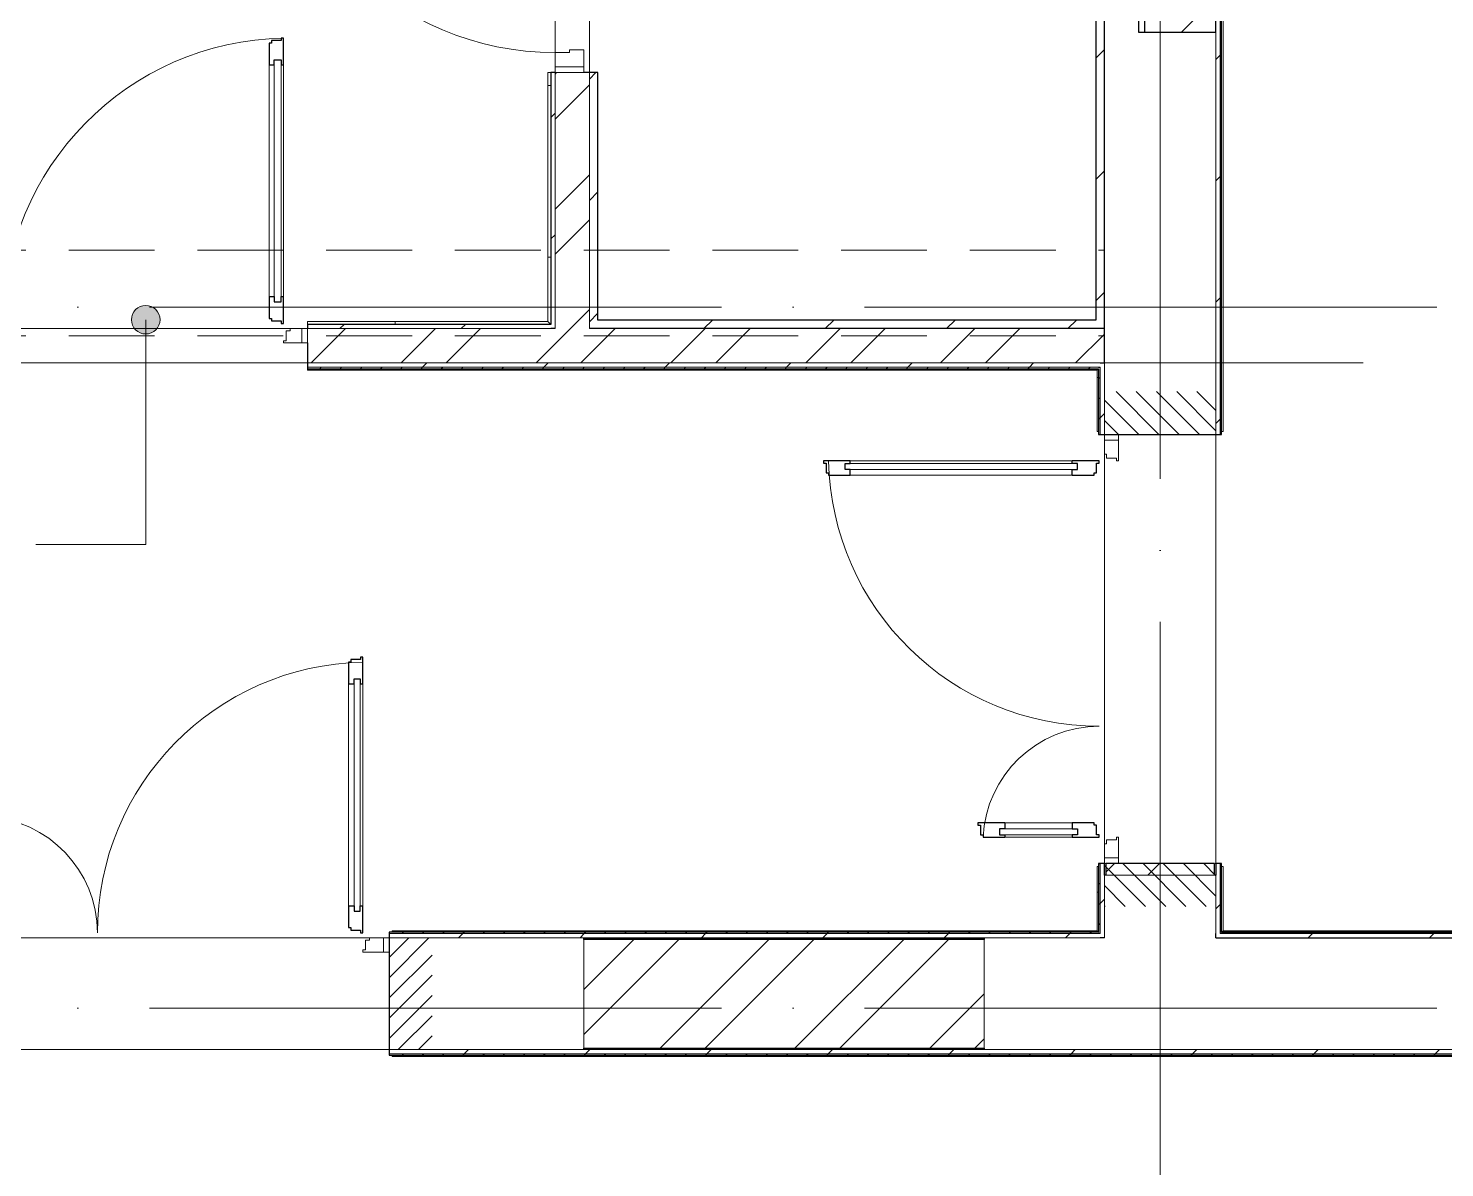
# Model space of a CAD drawing. Header units: millimetres. Extents: x -88595 to 880822, y -1054509 to -148035.
# Drawn here: x 203907 to 208858, y -277260 to -273277 of the extents above; entities that cross this region are included whole.
import ezdxf

# ---------------------------------------------------------------- set-up
doc = ezdxf.new("R2010")
doc.units = ezdxf.units.MM
for name, pattern in [('ADSK_Линия сетки', [25, 20, -2.5, 0, -2.5]), ('ADSK_Сверху', [4.5, 3, -1.5]), ('ADSK_Штриховая_ш2 п1_5', [4.5, 3, -1.5])]:
    doc.linetypes.add(name, pattern=pattern)
for name, color, linetype, lineweight in [('Аннотация', 7, 'Continuous', 20), ('Двери', 7, 'Continuous', 9), ('Линии', 7, 'Continuous', 9), ('Оборудование', 7, 'Continuous', 18), ('Ограждение', 7, 'Continuous', 9), ('Оси', 7, 'Continuous', 9), ('Стены внутренние', 7, 'Continuous', 18), ('Стены наружные', 7, 'Continuous', 18), ('Стены штриховка', 7, 'Continuous', 9)]:
    doc.layers.add(name, color=color, linetype=linetype, lineweight=lineweight)
doc.layers.add('Двери открывание', color=7, linetype='Continuous', lineweight=9, true_color=0xc0c0c0)
pattern_1 = [(0, (215928.7, 665702.34), (0, 600), []), (90, (215928.7, 665702.34), (-600, 4e-14), [])]
pattern_2 = [(0, (215988.7, 665522.34), (0, 600), []), (90, (215988.7, 665522.34), (-600, 4e-14), [])]

# ---------------------------------------------------------------- blocks, each defined once
blk = doc.blocks.new('1 этаж')
at = {"layer": 'Аннотация', "lineweight": 9}
h = blk.add_hatch(color=256, dxfattribs=at)
edge = h.paths.add_edge_path()
edge.add_arc((240446.8, 654019), 50, 0, 360)
at = {"layer": 'Двери', "lineweight": 18, "true_color": 0xff0000}
h = blk.add_hatch(dxfattribs=at)
h.set_pattern_fill('FP_2', color=1, angle=90, style=0, pattern_type=2)
h.set_pattern_definition([(135, (243992.71, 652742.605), (-35.3553, -35.3553), [])])
h.paths.add_polyline_path([(244067.4, 651967.6), (244187.7, 651967.6), (244187.7, 652117.6), (243797.7, 652117.6), (243797.7, 651967.6)])
h.paths.add_polyline_path([(243797.7, 653617.6), (244187.7, 653617.6), (244187.7, 653767.6), (243797.7, 653767.6)])
h = blk.add_hatch(dxfattribs=at)
h.set_pattern_fill('FP_2', color=1, style=0, pattern_type=2)
h.set_pattern_definition([(45, (240422.71, 651662.605), (-35.3553, 35.3553), [])])
h.paths.add_polyline_path([(241447.7, 651467.6), (241447.7, 651857.6), (241297.7, 651857.6), (241297.7, 651467.6)])
h.paths.add_polyline_path([(239797.7, 651467.6), (239797.7, 651857.6), (239647.7, 651857.6), (239647.7, 651467.6)])
at = {"layer": 'Ограждение'}
h = blk.add_hatch(dxfattribs=at)
h.set_pattern_fill('FP_44', color=256, style=0, pattern_type=2)
h.set_pattern_definition(pattern_2)
h.paths.add_polyline_path([(241862.7, 654002.6), (241862.7, 654882.6), (241852.7, 654882.6), (241852.7, 654012.6)])
h = blk.add_hatch(dxfattribs=at)
h.set_pattern_fill('FP_45', color=256, style=0, pattern_type=2)
h.set_pattern_definition(pattern_2)
h.paths.add_polyline_path([(241012.7, 654002.6), (241862.7, 654002.6), (241852.7, 654012.6), (241012.7, 654012.6)])
h = blk.add_hatch(dxfattribs=at)
h.set_pattern_fill('FP_25', color=256, style=0, pattern_type=2)
h.set_pattern_definition(pattern_1)
h.paths.add_polyline_path([(243772.7, 653842.6), (243777.7, 653847.6), (241012.7, 653847.6), (241012.7, 653842.6), (243708.7, 653842.6)])
h = blk.add_hatch(dxfattribs=at)
h.set_pattern_fill('FP_25', color=256, style=0, pattern_type=2)
h.set_pattern_definition(pattern_1)
h.paths.add_polyline_path([(243772.7, 653627.6), (243777.7, 653627.6), (243777.7, 653847.6), (243772.7, 653842.6)])
h = blk.add_hatch(dxfattribs=at)
h.set_pattern_fill('FP_25', color=256, style=0, pattern_type=2)
h.set_pattern_definition(pattern_1)
h.paths.add_polyline_path([(243777.7, 651877.6), (243777.7, 652107.6), (243772.7, 652107.6), (243772.7, 651882.6)])
h = blk.add_hatch(dxfattribs=at)
h.set_pattern_fill('FP_25', color=256, style=0, pattern_type=2)
h.set_pattern_definition(pattern_1)
h.paths.add_polyline_path([(242991.1, 651877.6), (243777.7, 651877.6), (243772.7, 651882.6), (241307.7, 651882.6), (241307.7, 651877.6), (241977.7, 651877.6)])
at = {"layer": 'Аннотация', "lineweight": 9}
for p, q in [((240446.8, 654019), (240446.8, 653233.3)), ((240068.3, 653233.3), (240062.2, 653233.3)), ((240446.8, 653233.3), (240068.3, 653233.3))]:
    blk.add_line(p, q, dxfattribs=at)
blk.add_circle((240446.8, 654019), 50, dxfattribs=at)
at = {"layer": 'Двери', "lineweight": 30}
for p, q in [((240886.7, 654985.6), (240878.7, 654985.6)), ((240878.7, 654985.6), (240878.7, 654909.6)), ((240920.7, 654994.6), (240886.7, 654994.6)), ((240886.7, 654994.6), (240886.7, 654985.6)), ((240928.7, 655003.6), (240920.7, 655003.6)), ((240920.7, 655003.6), (240920.7, 654994.6)), ((240928.7, 654909.6), (240928.7, 655003.6)), ((240878.7, 654909.6), (240895.7, 654909.6)), ((240895.7, 654909.6), (240895.7, 654927.6)), ((240895.7, 654927.6), (240919.7, 654927.6)), ((240919.7, 654927.6), (240919.7, 654909.6)), ((240919.7, 654909.6), (240928.7, 654909.6)), ((240878.7, 654099.6), (240878.7, 654023.6)), ((240878.7, 654099.6), (240895.7, 654099.6)), ((240895.7, 654099.6), (240895.7, 654081.6)), ((240895.7, 654081.6), (240919.7, 654081.6)), ((240919.7, 654099.6), (240928.7, 654099.6)), ((240919.7, 654081.6), (240919.7, 654099.6)), ((240928.7, 654005.6), (240928.7, 654099.6)), ((240878.7, 654023.6), (240886.7, 654023.6)), ((240886.7, 654023.6), (240886.7, 654014.6)), ((240886.7, 654014.6), (240920.7, 654014.6)), ((240920.7, 654014.6), (240920.7, 654005.6)), ((240920.7, 654005.6), (240928.7, 654005.6)), ((242909.7, 653525.6), (242815.7, 653525.6)), ((242815.7, 653525.6), (242815.7, 653517.6)), ((242909.7, 653516.6), (242909.7, 653525.6)), ((243779.7, 653525.6), (243685.7, 653525.6)), ((243685.7, 653516.6), (243685.7, 653525.6)), ((243779.7, 653517.6), (243779.7, 653525.6)), ((242815.7, 653517.6), (242824.7, 653517.6)), ((242824.7, 653517.6), (242824.7, 653483.6)), ((242824.7, 653483.6), (242833.7, 653483.6)), ((242833.7, 653483.6), (242833.7, 653475.6)), ((242833.7, 653475.6), (242909.7, 653475.6)), ((242891.7, 653516.6), (242909.7, 653516.6)), ((242891.7, 653495.6), (242891.7, 653516.6)), ((242909.7, 653495.6), (242891.7, 653495.6)), ((242909.7, 653475.6), (242909.7, 653495.6)), ((243703.7, 653516.6), (243685.7, 653516.6)), ((243685.7, 653495.6), (243703.7, 653495.6)), ((243685.7, 653475.6), (243685.7, 653495.6)), ((243685.7, 653475.6), (243761.7, 653475.6)), ((243703.7, 653495.6), (243703.7, 653516.6)), ((243761.7, 653475.6), (243761.7, 653483.6)), ((243761.7, 653483.6), (243770.7, 653483.6)), ((243770.7, 653483.6), (243770.7, 653517.6)), ((243770.7, 653517.6), (243779.7, 653517.6)), ((241197.7, 652830.6), (241163.7, 652830.6)), ((241163.7, 652830.6), (241163.7, 652821.6)), ((241205.7, 652839.6), (241197.7, 652839.6)), ((241197.7, 652839.6), (241197.7, 652830.6)), ((241205.7, 652745.6), (241205.7, 652839.6)), ((241163.7, 652821.6), (241155.7, 652821.6)), ((241155.7, 652821.6), (241155.7, 652745.6)), ((241155.7, 652745.6), (241175.7, 652745.6)), ((241175.7, 652745.6), (241175.7, 652763.6)), ((241175.7, 652763.6), (241196.7, 652763.6)), ((241196.7, 652763.6), (241196.7, 652745.6)), ((241196.7, 652745.6), (241205.7, 652745.6)), ((243449.7, 652259.6), (243355.7, 652259.6)), ((243355.7, 652259.6), (243355.7, 652251.6)), ((243355.7, 652251.6), (243364.7, 652251.6)), ((243364.7, 652251.6), (243364.7, 652217.6)), ((243449.7, 652239.6), (243431.7, 652239.6)), ((243431.7, 652239.6), (243431.7, 652218.6)), ((243449.7, 652259.6), (243449.7, 652239.6)), ((243761.7, 652259.6), (243685.7, 652259.6)), ((243685.7, 652259.6), (243685.7, 652239.6)), ((243685.7, 652239.6), (243703.7, 652239.6)), ((243703.7, 652239.6), (243703.7, 652218.6)), ((243761.7, 652251.6), (243761.7, 652259.6)), ((243770.7, 652251.6), (243761.7, 652251.6)), ((243770.7, 652217.6), (243770.7, 652251.6)), ((243364.7, 652217.6), (243373.7, 652217.6)), ((243373.7, 652217.6), (243373.7, 652209.6)), ((243373.7, 652209.6), (243449.7, 652209.6)), ((243431.7, 652218.6), (243449.7, 652218.6)), ((243449.7, 652218.6), (243449.7, 652209.6)), ((243685.7, 652218.6), (243685.7, 652209.6)), ((243703.7, 652218.6), (243685.7, 652218.6)), ((243685.7, 652209.6), (243779.7, 652209.6)), ((243779.7, 652217.6), (243770.7, 652217.6)), ((243779.7, 652209.6), (243779.7, 652217.6)), ((241155.7, 651969.6), (241155.7, 651893.6)), ((241155.7, 651969.6), (241175.7, 651969.6)), ((241175.7, 651969.6), (241175.7, 651951.6)), ((241175.7, 651951.6), (241196.7, 651951.6)), ((241196.7, 651969.6), (241205.7, 651969.6)), ((241196.7, 651951.6), (241196.7, 651969.6)), ((241205.7, 651875.6), (241205.7, 651969.6)), ((241155.7, 651893.6), (241163.7, 651893.6)), ((241163.7, 651893.6), (241163.7, 651884.6)), ((241163.7, 651884.6), (241197.7, 651884.6)), ((241197.7, 651884.6), (241197.7, 651875.6)), ((241197.7, 651875.6), (241205.7, 651875.6))]:
    blk.add_line(p, q, dxfattribs=at)
at = {"layer": 'Двери'}
for p, q in [((241977.7, 654962.6), (241927.7, 654962.6)), ((241927.7, 654962.6), (241927.7, 654952.6)), ((241977.7, 654902.6), (241977.7, 654962.6)), ((240878.7, 654909.6), (240878.7, 654099.6)), ((240895.7, 654081.6), (240895.7, 654927.6)), ((240895.7, 654927.6), (240919.7, 654927.6)), ((240919.7, 654927.6), (240919.7, 654081.6)), ((240928.7, 654099.6), (240928.7, 654909.6)), ((241927.7, 654952.6), (241877.7, 654952.6)), ((241877.7, 654952.6), (241877.7, 654902.6)), ((241877.7, 654902.6), (241977.7, 654902.6)), ((241977.7, 654902.6), (241877.7, 654902.6)), ((241877.7, 654902.6), (241877.7, 654882.6)), ((241877.7, 654882.6), (241977.7, 654882.6)), ((241977.7, 654882.6), (241977.7, 654902.6)), ((240919.7, 654081.6), (240895.7, 654081.6)), ((240951.7, 653979.6), (240937.7, 653979.6)), ((240937.7, 653979.6), (240937.7, 653945.6)), ((240951.7, 653987.6), (240951.7, 653979.6)), ((240992.7, 653987.6), (240951.7, 653987.6)), ((241012.7, 653987.6), (240992.7, 653987.6)), ((240992.7, 653987.6), (240992.7, 653937.6)), ((240992.7, 653937.6), (240992.7, 653987.6)), ((241012.7, 653937.6), (241012.7, 653987.6)), ((240937.7, 653945.6), (240928.7, 653945.6)), ((240928.7, 653945.6), (240928.7, 653937.6)), ((240928.7, 653937.6), (240992.7, 653937.6)), ((240992.7, 653937.6), (241012.7, 653937.6)), ((243847.7, 653617.6), (243797.7, 653617.6)), ((243797.7, 653617.6), (243797.7, 653597.6)), ((243847.7, 653597.6), (243847.7, 653617.6)), ((243797.7, 653597.6), (243847.7, 653597.6)), ((243847.7, 653597.6), (243797.7, 653597.6)), ((243797.7, 653597.6), (243797.7, 653548.6)), ((243847.7, 653525.6), (243847.7, 653597.6)), ((243685.7, 653525.6), (242909.7, 653525.6)), ((243797.7, 653548.6), (243805.7, 653548.6)), ((243805.7, 653548.6), (243805.7, 653534.6)), ((243805.7, 653534.6), (243839.7, 653534.6)), ((243839.7, 653534.6), (243839.7, 653525.6)), ((243839.7, 653525.6), (243847.7, 653525.6)), ((242891.7, 653516.6), (243703.7, 653516.6)), ((242891.7, 653495.6), (242891.7, 653516.6)), ((243703.7, 653495.6), (242891.7, 653495.6)), ((242909.7, 653475.6), (243685.7, 653475.6)), ((243703.7, 653516.6), (243703.7, 653495.6)), ((241155.7, 652745.6), (241155.7, 651969.6)), ((241175.7, 651951.6), (241175.7, 652763.6)), ((241175.7, 652763.6), (241196.7, 652763.6)), ((241196.7, 652763.6), (241196.7, 651951.6)), ((241205.7, 651969.6), (241205.7, 652745.6)), ((243703.7, 652239.6), (243431.7, 652239.6)), ((243431.7, 652239.6), (243431.7, 652218.6)), ((243685.7, 652259.6), (243449.7, 652259.6)), ((243703.7, 652218.6), (243703.7, 652239.6)), ((243431.7, 652218.6), (243703.7, 652218.6)), ((243449.7, 652209.6), (243685.7, 652209.6)), ((243797.7, 652186.6), (243797.7, 652137.6)), ((243805.7, 652186.6), (243797.7, 652186.6)), ((243839.7, 652200.6), (243805.7, 652200.6)), ((243805.7, 652200.6), (243805.7, 652186.6)), ((243847.7, 652209.6), (243839.7, 652209.6)), ((243839.7, 652209.6), (243839.7, 652200.6)), ((243847.7, 652137.6), (243847.7, 652209.6)), ((243847.7, 652137.6), (243797.7, 652137.6)), ((243797.7, 652137.6), (243797.7, 652117.6)), ((243797.7, 652137.6), (243847.7, 652137.6)), ((243847.7, 652117.6), (243847.7, 652137.6)), ((243797.7, 652117.6), (243847.7, 652117.6)), ((241196.7, 651951.6), (241175.7, 651951.6)), ((241228.7, 651849.6), (241214.7, 651849.6)), ((241214.7, 651849.6), (241214.7, 651815.6)), ((241228.7, 651857.6), (241228.7, 651849.6)), ((241277.7, 651857.6), (241228.7, 651857.6)), ((241297.7, 651857.6), (241277.7, 651857.6)), ((241277.7, 651857.6), (241277.7, 651807.6)), ((241277.7, 651807.6), (241277.7, 651857.6)), ((241297.7, 651807.6), (241297.7, 651857.6)), ((241214.7, 651815.6), (241205.7, 651815.6)), ((241205.7, 651815.6), (241205.7, 651807.6)), ((241205.7, 651807.6), (241277.7, 651807.6)), ((241277.7, 651807.6), (241297.7, 651807.6))]:
    blk.add_line(p, q, dxfattribs=at)
at = {"layer": 'Двери', "linetype": 'ADSK_Штриховая_ш2 п1_5'}
for p, q in [((243797.7, 653767.6), (243797.7, 653617.6)), ((244187.7, 653617.6), (244187.7, 653767.6)), ((243797.7, 653617.6), (244187.7, 653617.6)), ((244187.7, 652117.6), (243797.7, 652117.6)), ((243797.7, 652117.6), (243797.7, 651967.6)), ((244187.7, 651967.6), (244187.7, 652117.6)), ((241447.7, 651857.6), (241297.7, 651857.6)), ((241297.7, 651857.6), (241297.7, 651467.6)), ((241297.7, 651467.6), (241447.7, 651467.6))]:
    blk.add_line(p, q, dxfattribs=at)
at = {"layer": 'Двери'}
blk.add_arc((241877.7, 655962.6), 1010, 180, 270, dxfattribs=at)
at = {"layer": 'Двери открывание'}
for centre, radius, start, end in [((240946.7, 654005.6), 998, 91.0334, 180), ((243779.7, 653543.6), 946, 181.0903, 270), ((241223.7, 651875.6), 946, 91.0903, 180), ((243779.7, 652191.6), 406, 90, 177.459), ((239871.7, 651875.6), 406, 0, 87.459)]:
    blk.add_arc(centre, radius, start, end, dxfattribs=at)
at = {"layer": 'Линии', "linetype": 'ADSK_Сверху', "ltscale": 100}
for p, q in [((232977.7, 654262.6), (243797.7, 654262.6)), ((232977.7, 653962.6), (243797.7, 653962.6))]:
    blk.add_line(p, q, dxfattribs=at)
at = {"layer": 'Линии', "lineweight": 18, "ltscale": 100}
blk.add_line((238982.7, 653867.6), (244702.7, 653867.6), dxfattribs=at)
at = {"layer": 'Ограждение'}
for p, q in [((244212.7, 653627.6), (244212.7, 659567.6)), ((241852.7, 654882.6), (241862.7, 654882.6)), ((241852.7, 654012.6), (241852.7, 654882.6)), ((241012.7, 654002.6), (241012.7, 654012.6)), ((241012.7, 654012.6), (241852.7, 654012.6)), ((241852.7, 654012.6), (241862.7, 654002.6)), ((241012.7, 653842.6), (241012.7, 653847.6)), ((241012.7, 653842.6), (243772.7, 653842.6)), ((243772.7, 653842.6), (243777.7, 653847.6)), ((243772.7, 653842.6), (243772.7, 653627.6)), ((243777.7, 653627.6), (243772.7, 653627.6)), ((244212.7, 653627.6), (244207.7, 653627.6)), ((243772.7, 652107.6), (243777.7, 652107.6)), ((243772.7, 652107.6), (243772.7, 651882.6)), ((244207.7, 652107.6), (244212.7, 652107.6)), ((244212.7, 651882.6), (244212.7, 652107.6)), ((241307.7, 651877.6), (241307.7, 651882.6)), ((243772.7, 651882.6), (241307.7, 651882.6)), ((243772.7, 651882.6), (243777.7, 651877.6)), ((244212.7, 651882.6), (244207.7, 651877.6)), ((249992.7, 651882.6), (244212.7, 651882.6)), ((241307.7, 651442.6), (241307.7, 651447.6)), ((241307.7, 651442.6), (249502.7, 651442.6))]:
    blk.add_line(p, q, dxfattribs=at)
at = {"layer": 'Оси', "linetype": 'ADSK_Линия сетки', "ltscale": 100}
for p, q in [((243992.7, 662962.6), (243992.7, 631836.5)), ((252460, 654062.6), (175520.4, 654062.6)), ((252460, 651612.6), (175520.4, 651612.6))]:
    blk.add_line(p, q, dxfattribs=at)
at = {"layer": 'Стены внутренние', "lineweight": 30}
for p, q in [((243917.7, 655022.6), (243917.7, 656722.6)), ((244187.7, 655022.6), (243917.7, 655022.6)), ((243797.7, 653617.6), (244187.7, 653617.6)), ((243802.7, 652077.6), (243797.7, 652077.6)), ((244187.7, 652077.6), (244182.7, 652077.6)), ((241297.7, 651857.6), (241297.7, 651467.6)), ((241977.7, 651852.6), (241977.7, 651857.6)), ((243377.7, 651857.6), (243377.7, 651852.6)), ((243797.7, 651857.6), (243782.7, 651857.6)), ((244187.7, 651857.6), (244187.7, 651872.6)), ((241977.7, 651467.6), (241977.7, 651472.6)), ((243377.7, 651472.6), (243377.7, 651467.6))]:
    blk.add_line(p, q, dxfattribs=at)
at = {"layer": 'Стены внутренние'}
for p, q in [((243797.7, 653867.6), (243797.7, 653617.6)), ((244187.7, 652117.6), (244187.7, 653617.6)), ((243797.7, 652186.6), (243797.7, 653548.6)), ((243797.7, 652077.6), (243797.7, 651857.6)), ((244182.7, 652077.6), (243802.7, 652077.6)), ((244187.7, 651872.6), (244187.7, 652077.6)), ((239866.7, 651857.6), (241228.7, 651857.6)), ((241977.7, 651857.6), (241297.7, 651857.6)), ((241977.7, 651472.6), (241977.7, 651852.6)), ((243782.7, 651857.6), (243377.7, 651857.6)), ((243377.7, 651852.6), (243377.7, 651472.6)), ((241297.7, 651467.6), (239797.7, 651467.6)), ((243377.7, 651467.6), (249532.7, 651467.6))]:
    blk.add_line(p, q, dxfattribs=at)
at = {"layer": 'Стены наружные', "lineweight": 30}
for p, q in [((244207.7, 653617.6), (244207.7, 659572.6)), ((243797.7, 653867.6), (243797.7, 657092.6)), ((243767.7, 657062.6), (243767.7, 654017.6)), ((243937.7, 656722.6), (243937.7, 655022.6)), ((244187.7, 655022.6), (244187.7, 656722.6)), ((241862.7, 654882.6), (241862.7, 654002.6)), ((241877.7, 654882.6), (241862.7, 654882.6)), ((242027.7, 654882.6), (241977.7, 654882.6)), ((242027.7, 654017.6), (242027.7, 654882.6)), ((243767.7, 654017.6), (242027.7, 654017.6)), ((241862.7, 654002.6), (241012.7, 654002.6)), ((241012.7, 654002.6), (241012.7, 653987.6)), ((241877.7, 653987.6), (241862.7, 653987.6)), ((243797.7, 653987.6), (241997.7, 653987.6)), ((241012.7, 653937.6), (241012.7, 653847.6)), ((243782.7, 653867.6), (243797.7, 653867.6)), ((241012.7, 653847.6), (243777.7, 653847.6)), ((243777.7, 653852.6), (243782.7, 653852.6)), ((243777.7, 653847.6), (243777.7, 653617.6)), ((243777.7, 653617.6), (243797.7, 653617.6)), ((244187.7, 653617.6), (244207.7, 653617.6)), ((243797.7, 652117.6), (243777.7, 652117.6)), ((243777.7, 652117.6), (243777.7, 651877.6)), ((243797.7, 652077.6), (243797.7, 652117.6)), ((244182.7, 652117.6), (243802.7, 652117.6)), ((243802.7, 652117.6), (243802.7, 652077.6)), ((244182.7, 652077.6), (244182.7, 652117.6)), ((244187.7, 652117.6), (244187.7, 652077.6)), ((244207.7, 652117.6), (244187.7, 652117.6)), ((244207.7, 651877.6), (244207.7, 652117.6)), ((241297.7, 651877.6), (241297.7, 651857.6)), ((243777.7, 651877.6), (241297.7, 651877.6)), ((241977.7, 651857.6), (243377.7, 651857.6)), ((243377.7, 651852.6), (241977.7, 651852.6)), ((243782.7, 651872.6), (243777.7, 651872.6)), ((244187.7, 651857.6), (250092.7, 651857.6)), ((250012.7, 651872.6), (244202.7, 651872.6)), ((250007.7, 651877.6), (244207.7, 651877.6)), ((241297.7, 651467.6), (241297.7, 651447.6)), ((241297.7, 651447.6), (249502.7, 651447.6)), ((241977.7, 651472.6), (243377.7, 651472.6)), ((243377.7, 651467.6), (241977.7, 651467.6))]:
    blk.add_line(p, q, dxfattribs=at)
at = {"layer": 'Стены наружные'}
for p, q in [((241997.7, 656032.6), (241997.7, 654882.6)), ((241877.7, 654952.6), (241877.7, 655912.6)), ((244187.7, 655022.6), (244187.7, 653617.6)), ((239943.7, 653987.6), (240951.7, 653987.6)), ((241012.7, 653867.6), (239882.7, 653867.6)), ((241977.7, 651467.6), (241297.7, 651467.6))]:
    blk.add_line(p, q, dxfattribs=at)
at = {"layer": 'Стены наружные', "linetype": 'Continuous', "lineweight": 9}
for p, q in [((244066.1, 655022.6), (244187.7, 655144.2)), ((244202.7, 655014.8), (244207.7, 655019.8)), ((243767.7, 654933.3), (243797.7, 654963.3)), ((244187.7, 654929.1), (244202.7, 654944.1)), ((244202.7, 654944.1), (244207.7, 654949.1)), ((241877.7, 654877.2), (241883.1, 654882.6)), ((241997.7, 654860.4), (242019.9, 654882.6)), ((244202.7, 654873.4), (244207.7, 654878.4)), ((241877.7, 654720.1), (241997.7, 654840.1)), ((244202.7, 654802.6), (244207.7, 654807.6)), ((241862.7, 654725.4), (241877.7, 654740.4)), ((244202.7, 654731.9), (244207.7, 654736.9)), ((244202.7, 654661.2), (244207.7, 654666.2)), ((244202.7, 654590.5), (244207.7, 654595.5)), ((241877.7, 654405.7), (241997.7, 654525.7)), ((243767.7, 654509.1), (243797.7, 654539.1)), ((244187.7, 654504.8), (244202.7, 654519.8)), ((244202.7, 654519.8), (244207.7, 654524.8)), ((241997.7, 654436.1), (242027.7, 654466.1)), ((244202.7, 654449.1), (244207.7, 654454.1)), ((241877.7, 654248.6), (241997.7, 654368.6)), ((244202.7, 654378.4), (244207.7, 654383.4)), ((241862.7, 654301.1), (241877.7, 654316.1)), ((244202.7, 654307.7), (244207.7, 654312.7)), ((244202.7, 654237), (244207.7, 654242)), ((244202.7, 654166.2), (244207.7, 654171.2)), ((243767.7, 654084.8), (243797.7, 654114.8)), ((244187.7, 654080.5), (244202.7, 654095.5)), ((244202.7, 654095.5), (244207.7, 654100.5)), ((241931, 653987.6), (241997.7, 654054.3)), ((241997.7, 654011.9), (242027.7, 654041.9)), ((242397.7, 653987.6), (242427.7, 654017.6)), ((242822, 653987.6), (242852, 654017.6)), ((243246.3, 653987.6), (243276.3, 654017.6)), ((243670.5, 653987.6), (243700.5, 654017.6)), ((244202.7, 654024.8), (244207.7, 654029.8)), ((241025.3, 653867.6), (241145.3, 653987.6)), ((241124.9, 653987.6), (241139.9, 654002.6)), ((241339.6, 653867.6), (241459.6, 653987.6)), ((241496.7, 653867.6), (241616.7, 653987.6)), ((241549.2, 653987.6), (241564.2, 654002.6)), ((241811, 653867.6), (241931, 653987.6)), ((241968.2, 653867.6), (242088.2, 653987.6)), ((242282.5, 653867.6), (242402.5, 653987.6)), ((242439.7, 653867.6), (242559.7, 653987.6)), ((242754, 653867.6), (242874, 653987.6)), ((242911.1, 653867.6), (243031.1, 653987.6)), ((243225.4, 653867.6), (243345.4, 653987.6)), ((243382.6, 653867.6), (243502.6, 653987.6)), ((243696.9, 653867.6), (243797.7, 653968.4)), ((244202.7, 653954.1), (244207.7, 653959.1)), ((241414.2, 653852.6), (241429.2, 653867.6)), ((241838.5, 653852.6), (241853.5, 653867.6)), ((242262.7, 653852.6), (242277.7, 653867.6)), ((242687, 653852.6), (242702, 653867.6)), ((243111.3, 653852.6), (243126.3, 653867.6)), ((243535.5, 653852.6), (243550.5, 653867.6)), ((244202.7, 653883.4), (244207.7, 653888.4)), ((241055.6, 653847.6), (241060.6, 653852.6)), ((241126.4, 653847.6), (241131.4, 653852.6)), ((241197.1, 653847.6), (241202.1, 653852.6)), ((241267.8, 653847.6), (241272.8, 653852.6)), ((241338.5, 653847.6), (241343.5, 653852.6)), ((241409.2, 653847.6), (241414.2, 653852.6)), ((241479.9, 653847.6), (241484.9, 653852.6)), ((241550.6, 653847.6), (241555.6, 653852.6)), ((241621.3, 653847.6), (241626.3, 653852.6)), ((241692, 653847.6), (241697, 653852.6)), ((241762.7, 653847.6), (241767.7, 653852.6)), ((241833.5, 653847.6), (241838.5, 653852.6)), ((241904.2, 653847.6), (241909.2, 653852.6)), ((241974.9, 653847.6), (241979.9, 653852.6)), ((242045.6, 653847.6), (242050.6, 653852.6)), ((242116.3, 653847.6), (242121.3, 653852.6)), ((242187, 653847.6), (242192, 653852.6)), ((242257.7, 653847.6), (242262.7, 653852.6)), ((242328.4, 653847.6), (242333.4, 653852.6)), ((242399.1, 653847.6), (242404.1, 653852.6)), ((242469.9, 653847.6), (242474.9, 653852.6)), ((242540.6, 653847.6), (242545.6, 653852.6)), ((242611.3, 653847.6), (242616.3, 653852.6)), ((242682, 653847.6), (242687, 653852.6)), ((242752.7, 653847.6), (242757.7, 653852.6)), ((242823.4, 653847.6), (242828.4, 653852.6)), ((242894.1, 653847.6), (242899.1, 653852.6)), ((242964.8, 653847.6), (242969.8, 653852.6)), ((243035.5, 653847.6), (243040.5, 653852.6)), ((243106.3, 653847.6), (243111.3, 653852.6)), ((243177, 653847.6), (243182, 653852.6)), ((243247.7, 653847.6), (243252.7, 653852.6)), ((243318.4, 653847.6), (243323.4, 653852.6)), ((243389.1, 653847.6), (243394.1, 653852.6)), ((243459.8, 653847.6), (243464.8, 653852.6)), ((243530.5, 653847.6), (243535.5, 653852.6)), ((243601.2, 653847.6), (243606.2, 653852.6)), ((243671.9, 653847.6), (243676.9, 653852.6)), ((243742.6, 653847.6), (243747.6, 653852.6)), ((243777.7, 653812), (243782.7, 653817)), ((244202.7, 653812.7), (244207.7, 653817.7)), ((243777.7, 653741.2), (243782.7, 653746.2)), ((244202.7, 653742), (244207.7, 653747)), ((243777.7, 653670.5), (243782.7, 653675.5)), ((243782.7, 653675.5), (243797.7, 653690.5)), ((244187.7, 653656.3), (244202.7, 653671.3)), ((244202.7, 653671.3), (244207.7, 653676.3)), ((243777.7, 652114.9), (243780.4, 652117.6)), ((243802.7, 652087.6), (243832.7, 652117.6)), ((243949.9, 652077.6), (243989.9, 652117.6)), ((244202.7, 652115.6), (244204.7, 652117.6)), ((243777.7, 652044.2), (243782.7, 652049.2)), ((244202.7, 652044.9), (244207.7, 652049.9)), ((243782.7, 651978.5), (243797.7, 651993.5)), ((243777.7, 651973.5), (243782.7, 651978.5)), ((244187.7, 651959.2), (244202.7, 651974.2)), ((244202.7, 651974.2), (244207.7, 651979.2)), ((243777.7, 651902.8), (243782.7, 651907.8)), ((244202.7, 651903.5), (244207.7, 651908.5)), ((241343.4, 651872.6), (241348.4, 651877.6)), ((241414.1, 651872.6), (241419.1, 651877.6)), ((241484.8, 651872.6), (241489.8, 651877.6)), ((241540.5, 651857.6), (241555.5, 651872.6)), ((241555.5, 651872.6), (241560.5, 651877.6)), ((241626.2, 651872.6), (241631.2, 651877.6)), ((241696.9, 651872.6), (241701.9, 651877.6)), ((241767.6, 651872.6), (241772.6, 651877.6)), ((241838.4, 651872.6), (241843.4, 651877.6)), ((241909.1, 651872.6), (241914.1, 651877.6)), ((241964.8, 651857.6), (241979.8, 651872.6)), ((241977.7, 651677), (242153.4, 651852.6)), ((241977.7, 651519.8), (242310.5, 651852.6)), ((241977.7, 651677), (242153.4, 651852.6)), ((241977.7, 651519.8), (242310.5, 651852.6)), ((241979.8, 651872.6), (241984.8, 651877.6)), ((242050.5, 651872.6), (242055.5, 651877.6)), ((242121.2, 651872.6), (242126.2, 651877.6)), ((242191.9, 651872.6), (242196.9, 651877.6)), ((242244.8, 651472.6), (242624.8, 651852.6)), ((242244.8, 651472.6), (242624.8, 651852.6)), ((242262.6, 651872.6), (242267.6, 651877.6)), ((242333.3, 651872.6), (242338.3, 651877.6)), ((242389, 651857.6), (242404, 651872.6)), ((242402, 651472.6), (242782, 651852.6)), ((242402, 651472.6), (242782, 651852.6)), ((242404, 651872.6), (242409, 651877.6)), ((242474.8, 651872.6), (242479.8, 651877.6)), ((242545.5, 651872.6), (242550.5, 651877.6)), ((242616.2, 651872.6), (242621.2, 651877.6)), ((242686.9, 651872.6), (242691.9, 651877.6)), ((242716.3, 651472.6), (243096.3, 651852.6)), ((242716.3, 651472.6), (243096.3, 651852.6)), ((242757.6, 651872.6), (242762.6, 651877.6)), ((242813.3, 651857.6), (242828.3, 651872.6)), ((242828.3, 651872.6), (242833.3, 651877.6)), ((242873.4, 651472.6), (243253.4, 651852.6)), ((242873.4, 651472.6), (243253.4, 651852.6)), ((242899, 651872.6), (242904, 651877.6)), ((242969.7, 651872.6), (242974.7, 651877.6)), ((243040.4, 651872.6), (243045.4, 651877.6)), ((243111.2, 651872.6), (243116.2, 651877.6)), ((243181.9, 651872.6), (243186.9, 651877.6)), ((243237.6, 651857.6), (243252.6, 651872.6)), ((243252.6, 651872.6), (243257.6, 651877.6)), ((243323.3, 651872.6), (243328.3, 651877.6)), ((243394, 651872.6), (243399, 651877.6)), ((243464.7, 651872.6), (243469.7, 651877.6)), ((243535.4, 651872.6), (243540.4, 651877.6)), ((243606.1, 651872.6), (243611.1, 651877.6)), ((243661.8, 651857.6), (243676.8, 651872.6)), ((243676.8, 651872.6), (243681.8, 651877.6)), ((243747.5, 651872.6), (243752.5, 651877.6)), ((244242.5, 651872.6), (244247.5, 651877.6)), ((244313.2, 651872.6), (244318.2, 651877.6)), ((244383.9, 651872.6), (244388.9, 651877.6)), ((244454.7, 651872.6), (244459.7, 651877.6)), ((244510.4, 651857.6), (244525.4, 651872.6)), ((244525.4, 651872.6), (244530.4, 651877.6)), ((244596.1, 651872.6), (244601.1, 651877.6)), ((244666.8, 651872.6), (244671.8, 651877.6)), ((244737.5, 651872.6), (244742.5, 651877.6)), ((244808.2, 651872.6), (244813.2, 651877.6)), ((244878.9, 651872.6), (244883.9, 651877.6)), ((244934.6, 651857.6), (244949.6, 651872.6)), ((244949.6, 651872.6), (244954.6, 651877.6)), ((243187.7, 651472.6), (243377.7, 651662.6)), ((243187.7, 651472.6), (243377.7, 651662.6)), ((243344.9, 651472.6), (243377.7, 651505.4)), ((243344.9, 651472.6), (243377.7, 651505.4)), ((241342.6, 651447.6), (241347.6, 651452.6)), ((241413.4, 651447.6), (241418.4, 651452.6)), ((241484.1, 651447.6), (241489.1, 651452.6)), ((241554.8, 651447.6), (241559.8, 651452.6)), ((241559.8, 651452.6), (241574.8, 651467.6)), ((241625.5, 651447.6), (241630.5, 651452.6)), ((241696.2, 651447.6), (241701.2, 651452.6)), ((241766.9, 651447.6), (241771.9, 651452.6)), ((241837.6, 651447.6), (241842.6, 651452.6)), ((241908.3, 651447.6), (241913.3, 651452.6)), ((241979, 651447.6), (241984, 651452.6)), ((241984, 651452.6), (241999, 651467.6)), ((242049.8, 651447.6), (242054.8, 651452.6)), ((242120.5, 651447.6), (242125.5, 651452.6)), ((242191.2, 651447.6), (242196.2, 651452.6)), ((242261.9, 651447.6), (242266.9, 651452.6)), ((242332.6, 651447.6), (242337.6, 651452.6)), ((242403.3, 651447.6), (242408.3, 651452.6)), ((242408.3, 651452.6), (242423.3, 651467.6)), ((242474, 651447.6), (242479, 651452.6)), ((242544.7, 651447.6), (242549.7, 651452.6)), ((242615.4, 651447.6), (242620.4, 651452.6)), ((242686.2, 651447.6), (242691.2, 651452.6)), ((242756.9, 651447.6), (242761.9, 651452.6)), ((242827.6, 651447.6), (242832.6, 651452.6)), ((242832.6, 651452.6), (242847.6, 651467.6)), ((242898.3, 651447.6), (242903.3, 651452.6)), ((242969, 651447.6), (242974, 651452.6)), ((243039.7, 651447.6), (243044.7, 651452.6)), ((243110.4, 651447.6), (243115.4, 651452.6)), ((243181.1, 651447.6), (243186.1, 651452.6)), ((243251.8, 651447.6), (243256.8, 651452.6)), ((243256.8, 651452.6), (243271.8, 651467.6)), ((243322.5, 651447.6), (243327.5, 651452.6)), ((243393.3, 651447.6), (243398.3, 651452.6)), ((243464, 651447.6), (243469, 651452.6)), ((243534.7, 651447.6), (243539.7, 651452.6)), ((243605.4, 651447.6), (243610.4, 651452.6)), ((243676.1, 651447.6), (243681.1, 651452.6)), ((243681.1, 651452.6), (243696.1, 651467.6)), ((243746.8, 651447.6), (243751.8, 651452.6)), ((243817.5, 651447.6), (243822.5, 651452.6)), ((243888.2, 651447.6), (243893.2, 651452.6)), ((243958.9, 651447.6), (243963.9, 651452.6)), ((244029.7, 651447.6), (244034.7, 651452.6)), ((244100.4, 651447.6), (244105.4, 651452.6)), ((244105.4, 651452.6), (244120.4, 651467.6)), ((244171.1, 651447.6), (244176.1, 651452.6)), ((244241.8, 651447.6), (244246.8, 651452.6)), ((244312.5, 651447.6), (244317.5, 651452.6)), ((244383.2, 651447.6), (244388.2, 651452.6)), ((244453.9, 651447.6), (244458.9, 651452.6)), ((244524.6, 651447.6), (244529.6, 651452.6)), ((244529.6, 651452.6), (244544.6, 651467.6)), ((244595.3, 651447.6), (244600.3, 651452.6)), ((244666, 651447.6), (244671, 651452.6)), ((244736.8, 651447.6), (244741.8, 651452.6)), ((244807.5, 651447.6), (244812.5, 651452.6)), ((244878.2, 651447.6), (244883.2, 651452.6)), ((244948.9, 651447.6), (244953.9, 651452.6)), ((244953.9, 651452.6), (244968.9, 651467.6))]:
    blk.add_line(p, q, dxfattribs=at)
at = {"layer": 'Стены штриховка'}
for p, q in [((244202.7, 653617.6), (244202.7, 659572.6)), ((241877.7, 654882.6), (241877.7, 653987.6)), ((241997.7, 653987.6), (241997.7, 654882.6)), ((241862.7, 653987.6), (241012.7, 653987.6)), ((241012.7, 653867.6), (243782.7, 653867.6)), ((241012.7, 653852.6), (243777.7, 653852.6)), ((243782.7, 653852.6), (243782.7, 653617.6)), ((243782.7, 652117.6), (243782.7, 651872.6)), ((244202.7, 651872.6), (244202.7, 652117.6)), ((243777.7, 651872.6), (241297.7, 651872.6)), ((249532.7, 651452.6), (241297.7, 651452.6))]:
    blk.add_line(p, q, dxfattribs=at)

msp = doc.modelspace()

# ---------------------------------------------------------------- block references
at = {"layer": 'Оборудование', "color": 5, "true_color": 0x0000ff}
msp.add_blockref('1 этаж', (-36129.5, -928314.5), dxfattribs=at)

doc.saveas('drawing.dxf')
